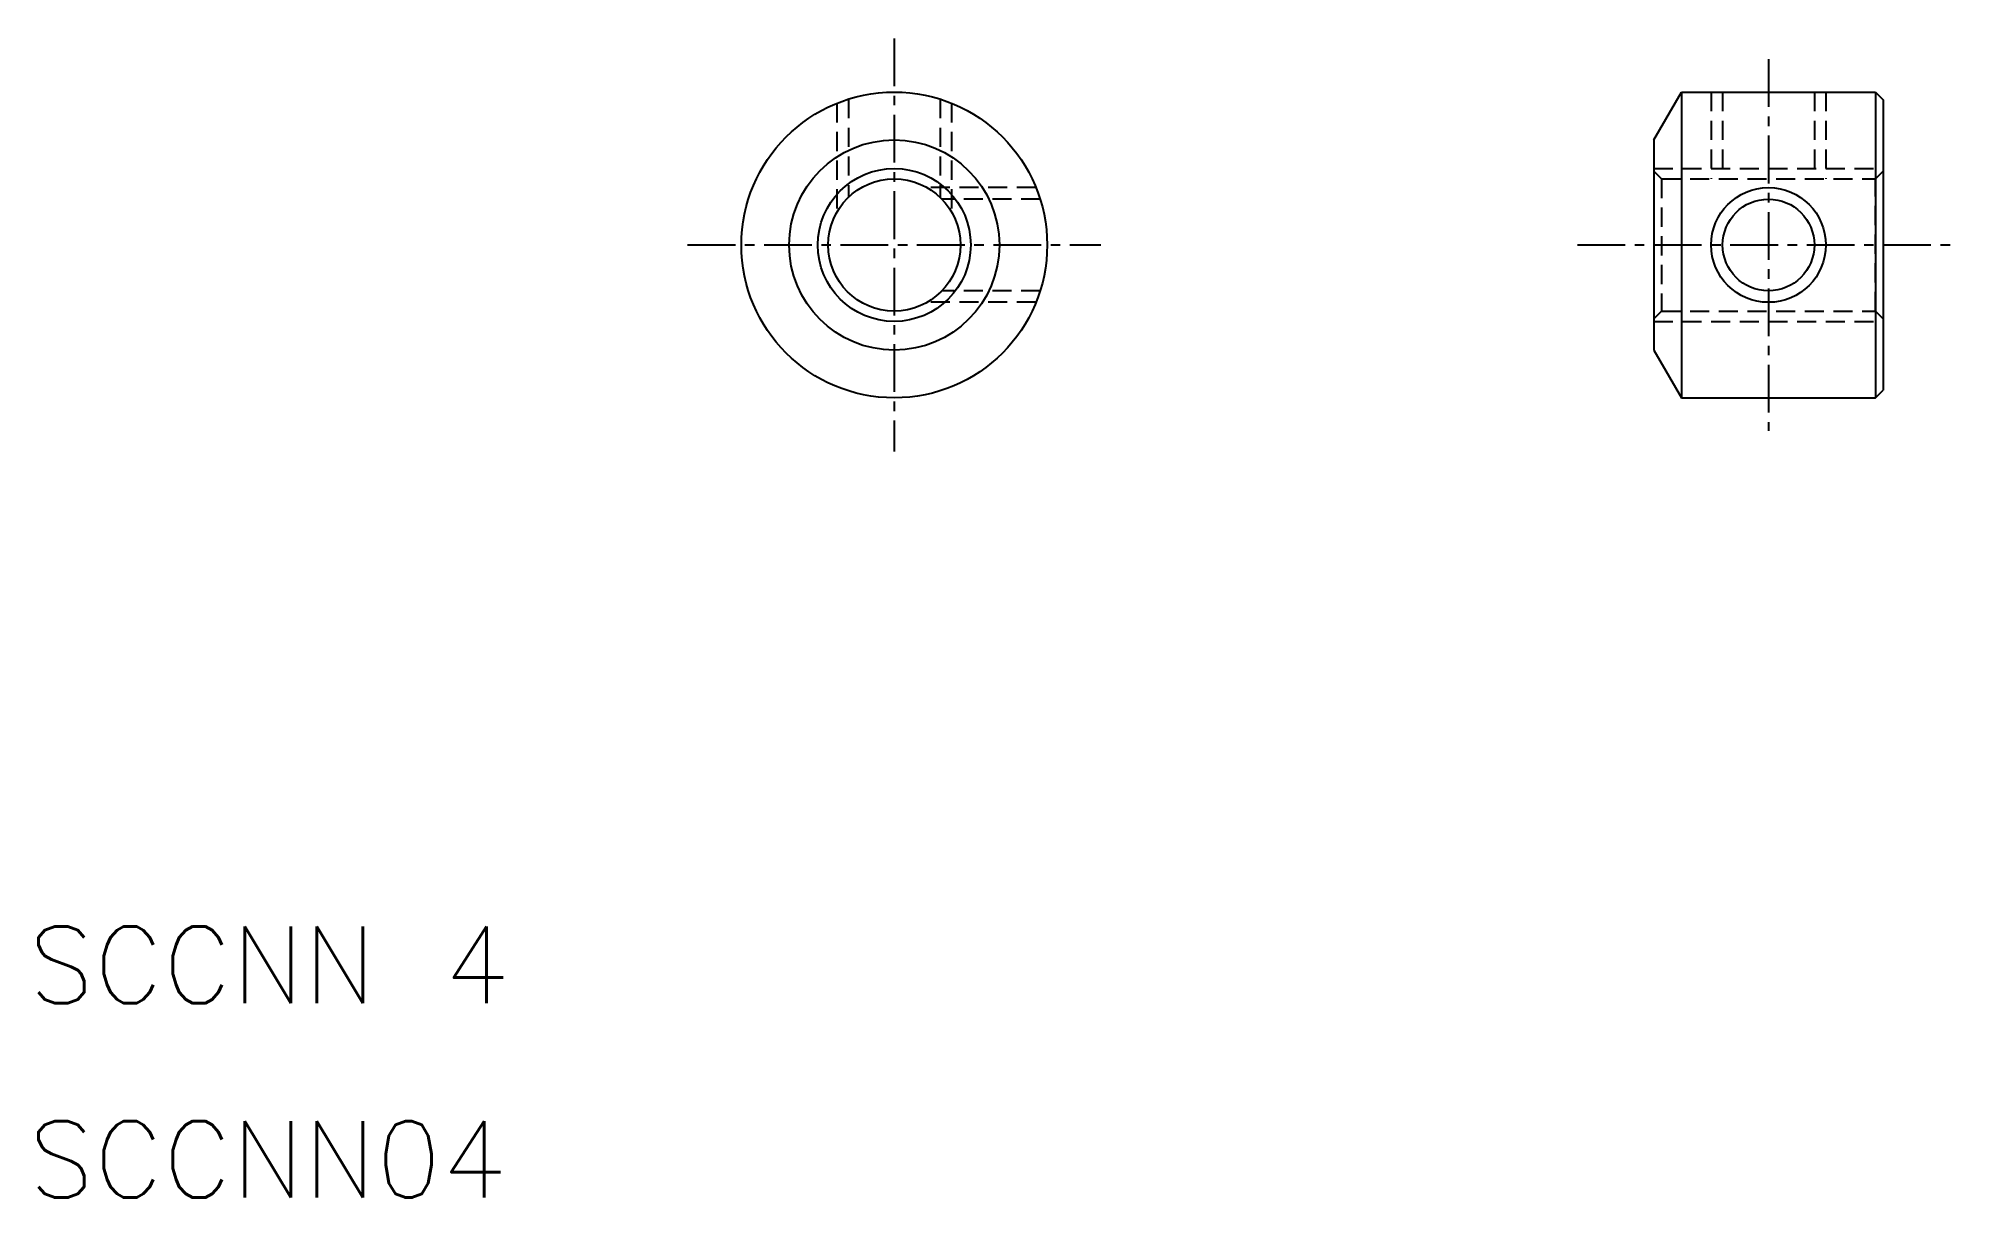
# Model space of a CAD drawing. Extents: x 196.6 to 246.9, y 108.6 to 138.9.
import ezdxf

# ---------------------------------------------------------------- set-up
doc = ezdxf.new("R2010")
doc.units = 0
doc.linetypes.add('CENTER', pattern=[2, 1.25, -0.25, 0.25, -0.25])
doc.linetypes.add('DASHED', pattern=[0.75, 0.5, -0.25])
doc.layers.get('0').update_dxf_attribs({"linetype": 'CONTINUOUS'})
doc.layers.add('CENTER', color=1, linetype='CENTER')
doc.styles.get("Standard").update_dxf_attribs({"font": 'txt.shx', "bigfont": 'bigfont.shx'})

msp = doc.modelspace()

# ---------------------------------------------------------------- linework, layer by layer
at = {"color": 3, "linetype": 'DASHED'}
for p, q in [((217.495, 137.251), (217.495, 134.402)), ((217.795, 137.358), (217.795, 134.787)), ((220.195, 137.358), (220.195, 134.787)), ((220.495, 137.251), (220.495, 134.402)), ((240.366, 137.543), (240.366, 135.272)), ((240.666, 137.543), (240.666, 135.272)), ((243.066, 137.543), (243.066, 135.272)), ((243.366, 137.543), (243.366, 135.272)), ((238.866, 135.543), (244.866, 135.543)), ((238.866, 135.472), (239.066, 135.272)), ((239.066, 135.272), (244.666, 135.272)), ((239.066, 135.272), (239.066, 131.814)), ((244.866, 135.472), (244.666, 135.272)), ((244.666, 131.814), (244.666, 135.272)), ((222.703, 135.043), (219.855, 135.043)), ((222.811, 134.743), (220.24, 134.743)), ((222.811, 132.343), (220.24, 132.343)), ((222.703, 132.043), (219.855, 132.043)), ((238.866, 131.614), (239.066, 131.814)), ((239.066, 131.814), (244.666, 131.814)), ((244.866, 131.614), (244.666, 131.814)), ((238.866, 131.543), (244.866, 131.543))]:
    msp.add_line(p, q, dxfattribs=at)
at = {"color": 7, "linetype": 'CONTINUOUS'}
for p, q in [((238.866, 136.293), (239.587, 137.543)), ((239.587, 137.543), (239.587, 129.543)), ((239.587, 137.543), (244.666, 137.543)), ((244.666, 137.543), (244.866, 137.343)), ((244.666, 137.543), (244.666, 129.543)), ((244.866, 137.343), (244.866, 129.743)), ((238.866, 136.293), (238.866, 130.793)), ((240.366, 135.543), (240.366, 135.543)), ((241.866, 135.543), (241.866, 135.543)), ((238.866, 130.793), (239.587, 129.543)), ((244.666, 129.543), (244.866, 129.743)), ((239.587, 129.543), (244.666, 129.543))]:
    msp.add_line(p, q, dxfattribs=at)
for centre, radius in [((218.995, 133.543), 4), ((218.995, 133.543), 2.75), ((218.995, 133.543), 1.729), ((241.866, 133.543), 1.2)]:
    msp.add_circle(centre, radius, dxfattribs=at)
at = {"color": 3, "linetype": 'CONTINUOUS'}
for centre, radius in [((218.995, 133.543), 2), ((241.866, 133.543), 1.5)]:
    msp.add_circle(centre, radius, dxfattribs=at)
at = {"layer": 'CENTER', "color": 1, "linetype": 'CENTER'}
for p, q in [((218.995, 138.948), (218.995, 128.137)), ((241.866, 138.406), (241.866, 128.679)), ((213.589, 133.543), (224.401, 133.543)), ((236.866, 133.543), (246.866, 133.543))]:
    msp.add_line(p, q, dxfattribs=at)

# ---------------------------------------------------------------- texts
at = {"color": 7, "linetype": 'CONTINUOUS'}
for s, p in [('SCCNN 4', (196.348, 113.705)), ('SCCNN04', (196.348, 108.615))]:
    msp.add_text(s, height=2, dxfattribs=at).set_placement(p)

doc.saveas('drawing.dxf')
